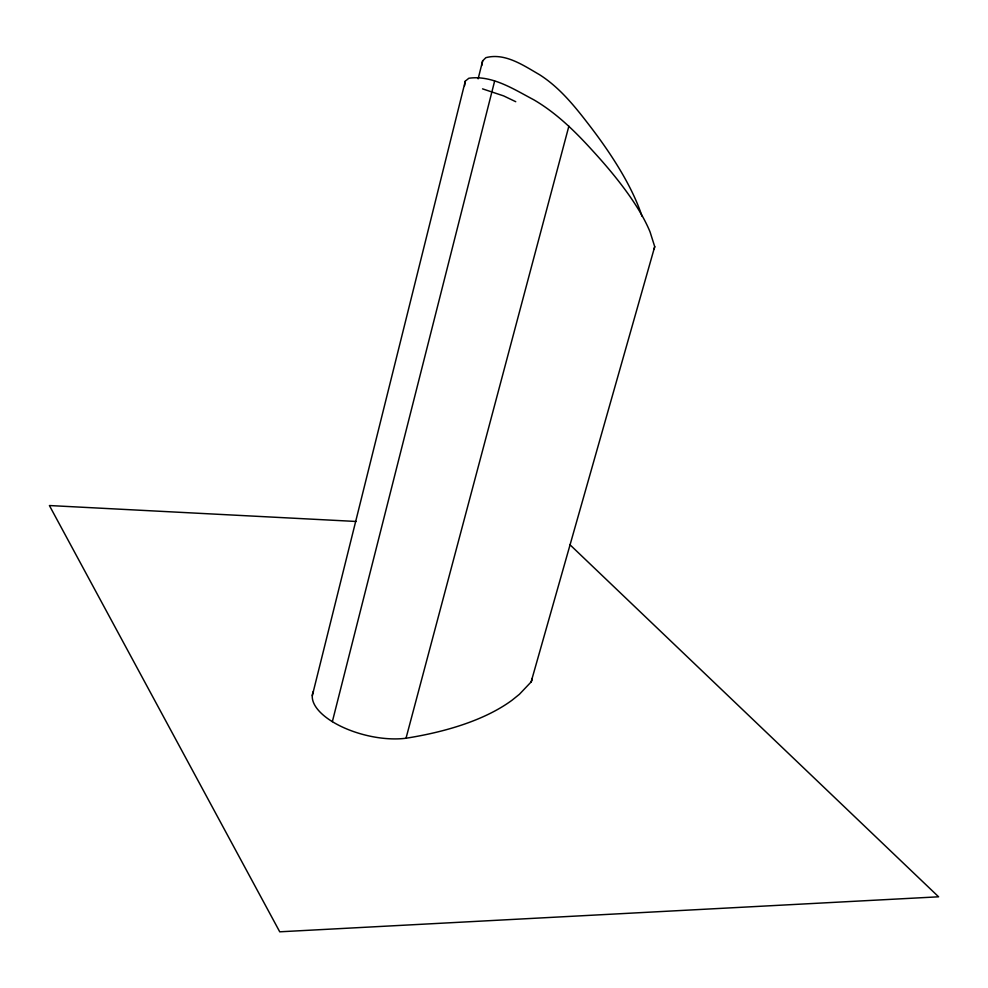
<?xml version="1.0" encoding="UTF-8"?>
<svg xmlns="http://www.w3.org/2000/svg" width="988" height="988" viewBox="0 0 988 988"><rect width="100%" height="100%" fill="white"/><g stroke="black" fill="none" stroke-linecap="round" stroke-linejoin="round"><path stroke-width="1.48" d="M464.582 85.721L465.299 81.14L468.843 78.25C492.222 74.927 513.884 89.34 533.718 99.751C556.565 113.077 575.473 131.725 593.084 151.213A515.637 117.77 31.7 0 1 650.067 231.945L654.723 246.654L654.093 249.334M481.736 65.591L482.638 60.873L485.849 57.675C505.041 52.537 523.615 65.529 539.534 74.693C560.258 87.895 575.584 107.359 590.355 126.612A537.917 147.83 34.3 0 1 642.002 216.249M312.294 695.7L465.299 81.14M478.143 78.818L482.638 60.873M332.351 721.66L494.63 81.078M313.394 691.365A61.182 27.565 14 0 0 339.279 725.525A61.182 27.565 14 0 0 406.019 738.234L568.878 126.143M406.019 738.234A370.018 148.089 11.3 0 0 512.179 700.109L519.416 694.28L531.124 681.942L654.723 246.654M356.125 521.466L49.4 505.535L279.74 931.808L938.6 896.808L569.854 544.635M482.539 88.858L503.633 95.898L515.748 101.702M532.273 678.324A46.634 19.451 15.6 0 1 531.124 681.942"/></g></svg>
